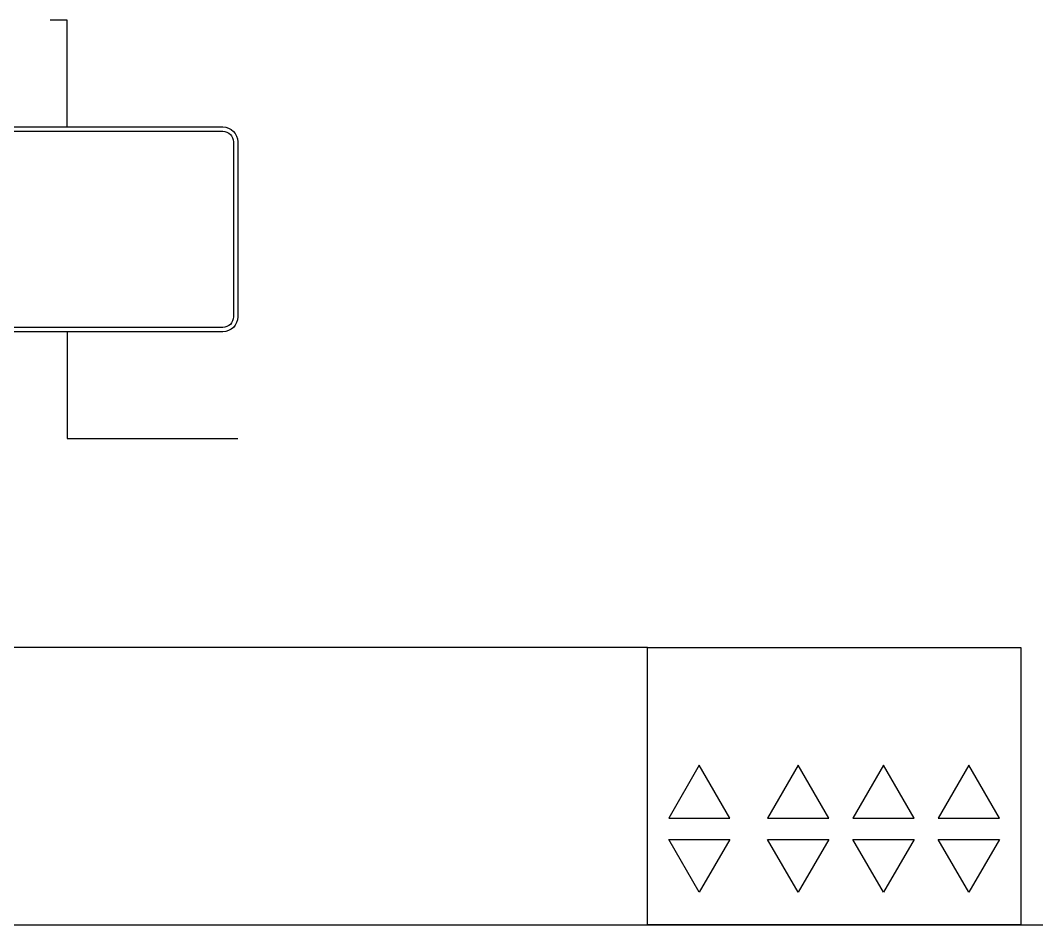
# Model space of a CAD drawing. Header units: inches. Extents: x -2 to 252, y -4 to 336.
# Drawn here: x 33.3 to 57.12, y 0 to 21.2 of the extents above; entities that cross this region are included whole.
import ezdxf

# ---------------------------------------------------------------- set-up
doc = ezdxf.new("R2010")
doc.units = ezdxf.units.IN
doc.header["$MEASUREMENT"] = 0
doc.layers.add('G-ANNO-TEXT', color=7, linetype='Continuous')
doc.layers.add('M-ENCL', color=171, linetype='Continuous')

msp = doc.modelspace()

# ---------------------------------------------------------------- linework, layer by layer
at = {"layer": 'G-ANNO-TEXT'}
msp.add_line((0, 0), (100, 0), dxfattribs=at)
at = {"layer": 'M-ENCL'}
for p, q in [((34.4, 21.2), (34, 21.2)), ((34.4, 18.7), (34.4, 21.2)), ((34.4, 13.9), (34.4, 11.4)), ((34.4, 11.4), (38.4, 11.4)), ((48, 6.5), (2.125, 6.5))]:
    msp.add_line(p, q, dxfattribs=at)
for points in [[(30.75, 18.7), (38.05, 18.7, -0.41421356), (38.4, 18.35), (38.4, 14.25, -0.41421356), (38.05, 13.9), (30.75, 13.9, -0.41421356), (30.4, 14.25), (30.4, 18.35, -0.41421356)], [(30.75, 18.6), (38.05, 18.6, -0.41421356), (38.3, 18.35), (38.3, 14.25, -0.41421356), (38.05, 14), (30.75, 14, -0.41421356), (30.5, 14.25), (30.5, 18.35, -0.41421356)]]:
    msp.add_lwpolyline(points, format="xyb", close=True, dxfattribs=at)
msp.add_lwpolyline([(48, 6.5), (56.75, 6.5), (56.75, 0), (48, 0)], close=True, dxfattribs=at)
for points in [[(49.215, 3.73842), (48.5, 2.5), (49.93, 2.5), (49.215, 3.73842)], [(51.535, 3.73842), (50.82, 2.5), (52.25, 2.5), (51.535, 3.73842)], [(53.535, 3.73842), (52.82, 2.5), (54.25, 2.5), (53.535, 3.73842)], [(55.535, 3.73842), (54.82, 2.5), (56.25, 2.5), (55.535, 3.73842)], [(49.215, 0.76158), (48.5, 2), (49.93, 2), (49.215, 0.76158)], [(51.535, 0.76158), (50.82, 2), (52.25, 2), (51.535, 0.76158)], [(53.535, 0.76158), (52.82, 2), (54.25, 2), (53.535, 0.76158)], [(55.535, 0.76158), (54.82, 2), (56.25, 2), (55.535, 0.76158)]]:
    msp.add_lwpolyline(points, dxfattribs=at)

doc.saveas('drawing.dxf')
